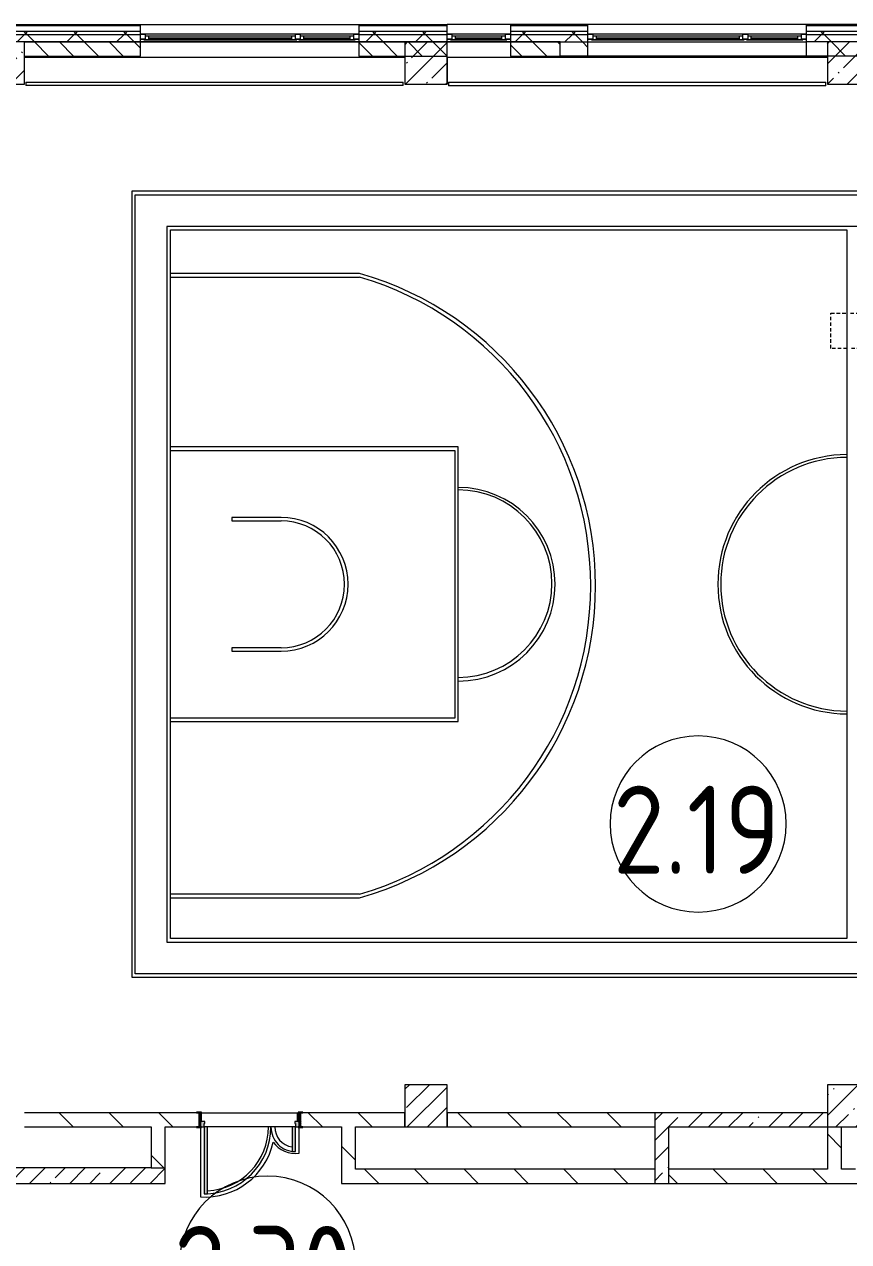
# Model space of a CAD drawing. Header units: millimetres. Extents: x 11693 to 241752, y -8553 to 29926.
# Drawn here: x 132500 to 144202, y 10073 to 27350 of the extents above; entities that cross this region are included whole.
import ezdxf

# ---------------------------------------------------------------- set-up
doc = ezdxf.new("R2010")
doc.units = ezdxf.units.MM
doc.linetypes.add('200_ШТРИХ__ш1_п0_6_', pattern=[80, 50, -30])
for name, color, linetype, lineweight in [('A-AREA-IDEN', 7, 'Continuous', 9), ('A-DETL-MBND', 7, '200_ШТРИХ__ш1_п0_6_', 9), ('A-GLAZ-2', 7, 'Continuous', 5), ('A-WALL-2', 7, 'Continuous', 9), ('A-WALL-5', 7, 'Continuous', 5), ('I-WALL-3', 7, 'Continuous', 5), ('S-COLS', 7, 'Continuous', 5)]:
    doc.layers.add(name, color=color, linetype=linetype, lineweight=lineweight)
for name, color, linetype, lineweight, true_color in [('A-DOOR-2', 7, 'Continuous', 5, 0xaaaaaa), ('A-DOOR-3', 7, 'Continuous', 5, 0xe2e2e2), ('A-DOOR-FRAM-2', 7, 'Continuous', 5, 0xe2e2e2), ('A-DOOR-FRAM-3', 7, 'Continuous', 5, 0xaaaaaa), ('A-FLOR-1', 7, 'Continuous', 5, 0xaaaaaa)]:
    doc.layers.add(name, color=color, linetype=linetype, lineweight=lineweight, true_color=true_color)
doc.styles.add('GOST Common_3', font='GOST_Common.ttf', dxfattribs={"width": 0.9, "height": 1250})
pattern_1 = [(135, (89739.8, 0), (-353.5534, -353.5534), [])]
pattern_2 = [(45, (89739.8, 0), (-285.123, 285.123), []), (45, (90024.94, 0), (-285.123, 285.123), [504.031, -100.806, 16.764, -84.042])]
pattern_3 = [(45, (89739.8, 0), (-353.5534, 353.5534), []), (135, (89739.8, 0), (-353.5534, -353.5534), [])]

# ---------------------------------------------------------------- blocks, each defined once
blk = doc.blocks.new('BSC_Колонна _Прямоугольная - 600х600-23205375-Общий план 2 этажа с размещением фрагментов 2_1-2_7')
at = {"layer": 'S-COLS'}
h = blk.add_hatch(dxfattribs=at)
h.set_pattern_fill('FP_64', color=256, style=0, pattern_type=2)
h.set_pattern_definition([(45, (-54460, -12000), (-285.123, 285.123), []), (45, (-54174.88, -12000), (-285.123, 285.123), [504.031, -100.806, 16.764, -84.042])])
h.paths.add_polyline_path([(300, -300), (300, 300), (-300, 300), (-300, -300), (-187, -300)])
for p, q in [((300, 300), (-300, 300)), ((-300, 300), (-300, -300)), ((300, -300), (300, 300)), ((-300, -300), (300, -300))]:
    blk.add_line(p, q, dxfattribs=at)
blk = doc.blocks.new('BSC_Колонна _Прямоугольная - 600х600-V56-Общий план 2 этажа с размещением фрагментов 2_1-2_7')
at = {"layer": 'S-COLS'}
h = blk.add_hatch(dxfattribs=at)
h.set_pattern_fill('FP_65', color=256, style=0, pattern_type=2)
h.set_pattern_definition([(45, (-42460, -26800), (-285.123, 285.123), []), (45, (-42174.88, -26800), (-285.123, 285.123), [504.031, -100.806, 16.764, -84.042])])
h.paths.add_polyline_path([(300, -300), (300, 300), (-300, 300), (-300, -300)])
for p, q in [((300, 300), (-300, 300)), ((-300, 300), (-300, -300)), ((300, -300), (300, 300)), ((-300, -300), (300, -300))]:
    blk.add_line(p, q, dxfattribs=at)
blk = doc.blocks.new('120_Окно_СКБ_2Ст - 120_Окно_СКБ_2Ст 3100х2500 _мал_створка слева_ 2-19089248-Общий план 2 этажа с размещением фрагментов 2_1-2_7')
at = {"layer": 'A-GLAZ-2'}
for p, q in [((-1550, -75), (-1550, -5)), ((-1550, -5), (-1480, -5)), ((1550, -5), (-1550, -5)), ((-1480, -75), (-1550, -75)), ((-1550, -75), (-1500, -75)), ((-1480, -75), (-1500, -75)), ((-1500, -75), (-1500, -85)), ((-1500, -85), (670, -85)), ((670, -85), (-1500, -85)), ((-1480, -5), (-1480, -75)), ((650, -35), (-1480, -35)), ((-1480, -35), (-1480, -75)), ((-1430, -85), (-1430, -35)), ((-1430, -55), (600, -55)), ((600, -65), (-1430, -65)), ((600, -85), (600, -35)), ((650, -75), (650, -5)), ((650, -5), (720, -5)), ((650, -75), (650, -35)), ((720, -75), (650, -75)), ((670, -75), (650, -75)), ((670, -75), (700, -75)), ((670, -85), (670, -75)), ((720, -75), (700, -75)), ((700, -75), (700, -85)), ((700, -85), (1500, -85)), ((1500, -85), (700, -85)), ((720, -5), (720, -75)), ((1480, -35), (720, -35)), ((720, -35), (720, -75)), ((770, -85), (770, -35)), ((770, -55), (1430, -55)), ((1430, -65), (770, -65)), ((1430, -85), (1430, -35)), ((1480, -75), (1480, -5)), ((1480, -5), (1550, -5)), ((1480, -75), (1480, -35)), ((1550, -75), (1480, -75)), ((1500, -75), (1480, -75)), ((1500, -75), (1550, -75)), ((1500, -85), (1500, -75)), ((1550, -5), (1550, -75))]:
    blk.add_line(p, q, dxfattribs=at)
blk = doc.blocks.new('120_Окно_СКБ_1Ст - 120_Окно_СКБ_1Ст 900х2500_h_-19906774-Общий план 2 этажа с размещением фрагментов 2_1-2_7')
at = {"layer": 'A-GLAZ-2'}
for p, q in [((-450, -75), (-450, -5)), ((-450, -5), (-380, -5)), ((450, -5), (-450, -5)), ((-380, -75), (-450, -75)), ((-450, -75), (-400, -75)), ((-380, -75), (-400, -75)), ((-400, -75), (-400, -85)), ((-400, -85), (400, -85)), ((400, -85), (-400, -85)), ((-380, -5), (-380, -75)), ((380, -35), (-380, -35)), ((-380, -35), (-380, -75)), ((-330, -85), (-330, -35)), ((-330, -55), (330, -55)), ((330, -65), (-330, -65)), ((330, -85), (330, -35)), ((380, -75), (380, -5)), ((380, -5), (450, -5)), ((380, -75), (380, -35)), ((450, -75), (380, -75)), ((400, -75), (380, -75)), ((400, -75), (450, -75)), ((400, -85), (400, -75)), ((450, -5), (450, -75))]:
    blk.add_line(p, q, dxfattribs=at)
blk = doc.blocks.new('BSC_Колонна _Прямоугольная - 500х500-33455413-Общий план 2 этажа с размещением фрагментов 2_1-2_7')
at = {"layer": 'A-DETL-MBND'}
for p, q in [((-250, 250), (-23, 250)), ((-250, -250), (-250, 250)), ((27, 250), (250, 250)), ((250, 250), (250, -250)), ((-23, -250), (-250, -250)), ((250, -250), (27, -250))]:
    blk.add_line(p, q, dxfattribs=at)
blk = doc.blocks.new('110_Дверь_СКБ_2Ст - Д-6_л__ ДОО_Дв_1450x2100h_Дверь из раздевальной в коридор-V118-Общий план 2 этажа с размещением фрагментов 2_1-2_7')
at = {"layer": 'A-DOOR-2'}
h = blk.add_hatch(dxfattribs=at)
h.set_pattern_fill('FP_66', color=256, style=0, pattern_type=2)
h.set_pattern_definition([(135, (1576.41, 164.685), (-14.14214, -14.14214), []), (225, (1576.41, 164.685), (14.14214, -14.14214), [])])
h.paths.add_polyline_path([(737.5, 100), (712.5, 100), (712.5, -100), (737.5, -100)])
at = {"layer": 'A-DOOR-3'}
for points in [[(612.5, 1050), (612.5, 100), (662.5, 100), (662.5, 1050)], [(-587.5, 450), (-637.5, 450), (-637.5, 100), (-587.5, 100), (-587.5, 296.7)]]:
    blk.add_hatch(color=256, dxfattribs=at).paths.add_polyline_path(points)
h = blk.add_hatch(color=256, dxfattribs=at)
h.paths.add_polyline_path([(-687.5, 100), (-687.5, 20), (-627.5, 20), (-627.5, 50), (-637.5, 50), (-637.5, 100)])
h.paths.add_polyline_path([(662.5, 100), (662.5, 50), (652.5, 50), (652.5, 20), (712.5, 20), (712.5, 100)])
at = {"layer": 'A-DOOR-FRAM-2'}
for points in [[(-742.5, 108), (-742.5, 100), (-672.5, 100), (-672.5, 108)], [(-672.5, 20), (-687.5, 20), (-687.5, -100), (-672.5, -100)], [(697.5, 108), (697.5, 100), (767.5, 100), (767.5, 108)], [(712.5, 20), (697.5, 20), (697.5, -100), (712.5, -100)], [(-672.5, -100), (-742.5, -100), (-742.5, -108), (-672.5, -108)], [(697.5, -100), (697.5, -108), (767.5, -108), (767.5, -100)]]:
    blk.add_hatch(color=256, dxfattribs=at).paths.add_polyline_path(points)
at = {"layer": 'A-DOOR-FRAM-3'}
h = blk.add_hatch(dxfattribs=at)
h.set_pattern_fill('FP_67', color=256, style=0, pattern_type=2)
h.set_pattern_definition([(45, (-546.384, 164.685), (-14.1421, 14.1421), []), (135, (-546.384, 164.685), (-14.1421, -14.1421), [])])
h.paths.add_polyline_path([(-712.5, 100), (-712.5, -100), (-687.5, -100), (-687.5, 100)])
at = {"layer": 'A-DOOR-2'}
for p, q in [((662.5, 1050), (612.5, 1050)), ((612.5, 1050), (612.5, 100)), ((662.5, 100), (662.5, 1050)), ((-637.5, 450), (-637.5, 100)), ((-587.5, 450), (-637.5, 450)), ((-587.5, 100), (-587.5, 450)), ((-637.5, 100), (-587.5, 100)), ((612.5, 100), (662.5, 100))]:
    blk.add_line(p, q, dxfattribs=at)
for centre, radius, start, end in [((662.5, 100), 950, 90, 180), ((-637.5, 100), 350, 360, 90)]:
    blk.add_arc(centre, radius, start, end, dxfattribs=at)
at = {"layer": 'A-DOOR-FRAM-3'}
for p, q in [((-672.5, 108), (-742.5, 108)), ((-742.5, 108), (-742.5, 100)), ((-742.5, 100), (-672.5, 100)), ((-687.5, 100), (-712.5, 100)), ((-712.5, 100), (-712.5, -100)), ((-637.5, 100), (-687.5, 100)), ((-687.5, 100), (-687.5, 20)), ((-687.5, -100), (-687.5, 100)), ((-687.5, 20), (-627.5, 20)), ((-672.5, 20), (-687.5, 20)), ((-687.5, 20), (-687.5, -100)), ((-672.5, 100), (-672.5, 108)), ((-672.5, -100), (-672.5, 20)), ((-637.5, 50), (-637.5, 100)), ((-627.5, 50), (-637.5, 50)), ((-627.5, 20), (-627.5, 50)), ((662.5, 50), (652.5, 50)), ((652.5, 50), (652.5, 20)), ((652.5, 20), (712.5, 20)), ((662.5, 100), (662.5, 50)), ((712.5, 100), (662.5, 100)), ((767.5, 108), (697.5, 108)), ((697.5, 108), (697.5, 100)), ((697.5, 100), (767.5, 100)), ((712.5, 20), (697.5, 20)), ((697.5, 20), (697.5, -100)), ((712.5, 20), (712.5, 100)), ((737.5, 100), (712.5, 100)), ((712.5, 100), (712.5, -100)), ((712.5, -100), (712.5, 20)), ((737.5, -100), (737.5, 100)), ((767.5, 100), (767.5, 108)), ((-672.5, -100), (-742.5, -100)), ((-742.5, -100), (-742.5, -108)), ((-742.5, -108), (-672.5, -108)), ((-712.5, -100), (-687.5, -100)), ((-687.5, -100), (-672.5, -100)), ((-672.5, -108), (-672.5, -100)), ((697.5, -100), (712.5, -100)), ((767.5, -100), (697.5, -100)), ((697.5, -100), (697.5, -108)), ((697.5, -108), (767.5, -108)), ((712.5, -100), (737.5, -100)), ((767.5, -108), (767.5, -100))]:
    blk.add_line(p, q, dxfattribs=at)
blk = doc.blocks.new('Марка_Помещения - Номер-25198446-Общий план 2 этажа с размещением фрагментов 2_1-2_7')
at = {"layer": 'A-AREA-IDEN'}
for start, end in [(360, 180), (180, 360)]:
    blk.add_arc((0, 0), 2.5, start, end, dxfattribs=at)

msp = doc.modelspace()

# ---------------------------------------------------------------- hatches: boundary and pattern name
at = {"layer": 'A-WALL-5'}
h = msp.add_hatch(dxfattribs=at)
h.set_pattern_fill('FP_49', color=256, style=0, pattern_type=2)
h.set_pattern_definition(pattern_3)
h.paths.add_polyline_path([(182899.8, 27200), (182899.8, 27250), (174489.8, 27250), (174489.8, 27200), (182799.8, 27200)])
h.paths.add_polyline_path([(170809.8, 27200), (170809.8, 27250), (170089.8, 27250), (170089.8, 27200), (170637.4, 27200)])
h.paths.add_polyline_path([(166079.8, 27200), (167589.8, 27200), (167589.8, 27250), (166079.8, 27250)])
h.paths.add_polyline_path([(163979.8, 27200), (163979.8, 27250), (163779.8, 27248.1), (163779.8, 27200)])
h.paths.add_polyline_path([(157699.8, 27200), (157699.8, 27250), (155899.8, 27250), (155899.8, 27200), (157325.2, 27200)])
h.paths.add_polyline_path([(160397.2, 27200), (160469.8, 27200), (160469.8, 27250), (158599.8, 27250), (158599.8, 27200)])
h.paths.add_polyline_path([(154695, 27200), (154999.8, 27200), (154999.8, 27250), (153919.8, 27250), (153919.8, 27200), (154253.1, 27200)])
h.paths.add_polyline_path([(150157, 27200), (150779.8, 27200), (150779.8, 27250), (149599.8, 27250), (149599.8, 27200)])
h.paths.add_polyline_path([(146573, 27200), (146899.8, 27200), (146899.8, 27250), (145649.7, 27250), (145649.7, 27200), (146061, 27200)])
h.paths.add_polyline_path([(144012.9, 27200), (144749.7, 27200), (144749.7, 27250), (143600, 27250), (143600, 27200)])
h.paths.add_polyline_path([(140500, 27200), (140500, 27250), (139400.1, 27250), (139404.8, 27200), (140428.8, 27200)])
h.paths.add_polyline_path([(138380.8, 27200), (138500.1, 27200), (138500.1, 27250), (137246.8, 27250), (137246.8, 27200), (137868.8, 27200)])
h.paths.add_polyline_path([(133772.7, 27200), (134146.8, 27200), (134146.8, 27250), (131749.8, 27250), (131749.8, 27200), (132748.7, 27200)])
h = msp.add_hatch(dxfattribs=at)
h.set_pattern_fill('FP_49', color=256, style=0, pattern_type=2)
h.set_pattern_definition(pattern_3)
h.paths.add_polyline_path([(182799.8, 27100), (182799.8, 27200), (174489.8, 27200), (174489.8, 27100), (181901.6, 27100)])
h.paths.add_polyline_path([(163979.8, 27100), (163979.8, 27200), (163779.8, 27200), (163779.8, 27100)])
h.paths.add_polyline_path([(166989.8, 27100), (167589.8, 27100), (167589.8, 27200), (166079.8, 27200), (166079.8, 27100), (166541.3, 27100)])
h.paths.add_polyline_path([(170089.8, 27100), (170809.8, 27100), (170809.8, 27200), (170089.8, 27200)])
h.paths.add_polyline_path([(160397.2, 27100), (160469.8, 27104.1), (160469.8, 27200), (158599.8, 27200), (158599.8, 27100), (160049.8, 27100)])
h.paths.add_polyline_path([(150495, 27100), (150779.8, 27100), (150779.8, 27200), (149599.8, 27200), (149599.8, 27100), (150157, 27100)])
h.paths.add_polyline_path([(154253.1, 27100), (154999.8, 27100), (154999.8, 27200), (153919.8, 27200), (153919.8, 27100)])
h.paths.add_polyline_path([(157699.8, 27100), (157699.8, 27200), (155899.8, 27200), (155899.8, 27100), (157325.2, 27100)])
h.paths.add_polyline_path([(146573, 27100), (146899.8, 27100), (146899.8, 27200), (145649.7, 27200), (145649.7, 27100), (146061, 27100)])
h.paths.add_polyline_path([(144749.7, 27100), (144749.7, 27200), (143600, 27200), (143600, 27100), (144012.9, 27100)])
h.paths.add_polyline_path([(140500, 27100), (140500, 27200), (139400.1, 27200), (139404.8, 27100), (140428.8, 27100)])
h.paths.add_polyline_path([(137246.8, 27100), (138500.1, 27100), (138500.1, 27200), (137246.8, 27200)])
h.paths.add_polyline_path([(134146.8, 27100), (134146.8, 27200), (131799.8, 27200), (131799.8, 27100), (133772.7, 27100)])
h = msp.add_hatch(dxfattribs=at)
h.set_pattern_fill('FP_59', color=256, style=0, pattern_type=2)
h.set_pattern_definition([(135, (89739.81, 0), (-176.7767, -176.7767), [])])
h.paths.add_polyline_path([(137356.8, 26900), (138500.1, 26900), (138500.1, 27100), (137246.8, 27100), (137246.8, 26900)])
h.paths.add_polyline_path([(140104.6, 26900), (140104.6, 27100), (139400.1, 27100), (139404.8, 26900), (139916.8, 26900)])
h.paths.add_polyline_path([(134146.8, 26900), (134146.8, 27100), (132499.8, 27100), (132499.8, 26900), (133772.7, 26900)])
at = {"layer": 'I-WALL-3'}
h = msp.add_hatch(dxfattribs=at)
h.set_pattern_fill('FP_60', color=256, style=0, pattern_type=2)
h.set_pattern_definition(pattern_1)
h.paths.add_polyline_path([(170125.4, 26900), (170389.8, 26900), (170389.8, 27100), (170089.8, 27100), (170089.8, 26900)])
h.paths.add_polyline_path([(166079.8, 26900), (166489.8, 26900), (166489.8, 27100), (166079.8, 27100)])
h.paths.add_polyline_path([(166989.8, 26900), (167589.8, 26900), (167589.8, 27100), (166989.8, 27100)])
h.paths.add_polyline_path([(160049.8, 26900), (160049.8, 27100), (158599.8, 27100), (158599.8, 26900)])
h.paths.add_polyline_path([(163779.8, 26900), (163979.8, 26900), (163979.8, 27100), (163779.8, 27100)])
h.paths.add_polyline_path([(154253.1, 26900), (154999.8, 26900), (154999.8, 27100), (153899.8, 27100), (153899.8, 26900), (154204.6, 26900)])
h.paths.add_polyline_path([(156499.8, 26900), (157699.8, 26900), (157699.8, 27100), (156499.8, 27100)])
h.paths.add_polyline_path([(150669, 26900), (150799.8, 26900), (150799.8, 27100), (149599.8, 27100), (149599.8, 26900), (150157, 26900)])
h.paths.add_polyline_path([(140500, 26900), (140500, 27100), (140104.6, 27100), (140104.6, 26900), (140428.8, 26900)])
h.paths.add_polyline_path([(146573, 26900), (146899.8, 26900), (146899.8, 27100), (145649.7, 27100), (145649.7, 26900), (146061, 26900)])
h.paths.add_polyline_path([(143600, 26900), (144749.7, 26900), (144749.7, 27100), (143600, 27100)])
h = msp.add_hatch(dxfattribs=at)
h.set_pattern_fill('FP_60', color=256, style=0, pattern_type=2)
h.set_pattern_definition(pattern_1)
h.paths.add_polyline_path([(140940.9, 11700), (141449.8, 11700), (141449.8, 11900), (138499.8, 11900), (138499.8, 11700), (139916.8, 11700)])
h.paths.add_polyline_path([(134300.5, 11700), (134975.5, 11700), (134975.5, 11900), (132499.8, 11900), (132499.8, 11700), (133772.7, 11700)])
h.paths.add_polyline_path([(136844.8, 11700), (137899.8, 11700), (137899.8, 11900), (136425.5, 11900), (136425.5, 11700), (136455.5, 11700)])
h = msp.add_hatch(dxfattribs=at)
h.set_pattern_fill('FP_57', color=256, style=0, pattern_type=2)
h.set_pattern_definition(pattern_2)
h.paths.add_polyline_path([(141449.8, 10900), (141649.8, 10900), (141649.8, 11900), (141449.8, 11900), (141449.8, 11100)])
h = msp.add_hatch(dxfattribs=at)
h.set_pattern_fill('FP_57', color=256, style=0, pattern_type=2)
h.set_pattern_definition(pattern_2)
h.paths.add_polyline_path([(143899.8, 11700), (143899.8, 11900), (141649.8, 11900), (141649.8, 11700), (141964.9, 11700)])
h = msp.add_hatch(dxfattribs=at)
h.set_pattern_fill('FP_60', color=256, style=0, pattern_type=2)
h.set_pattern_definition(pattern_1)
h.paths.add_polyline_path([(134500.5, 11120), (134500.5, 11700), (134300.5, 11700), (134300.5, 11120)])
h = msp.add_hatch(dxfattribs=at)
h.set_pattern_fill('FP_60', color=256, style=0, pattern_type=2)
h.set_pattern_definition(pattern_1)
h.paths.add_polyline_path([(137200.5, 11100), (137200.5, 11700), (137000.5, 11700), (137000.5, 11100)])
h = msp.add_hatch(dxfattribs=at)
h.set_pattern_fill('FP_60', color=256, style=0, pattern_type=2)
h.set_pattern_definition(pattern_1)
h.paths.add_polyline_path([(144012.9, 11100), (144099.8, 11100), (144099.8, 11700), (143899.8, 11700), (143899.8, 11100)])
h = msp.add_hatch(dxfattribs=at)
h.set_pattern_fill('FP_57', color=256, style=0, pattern_type=2)
h.set_pattern_definition(pattern_2)
h.paths.add_polyline_path([(132119.8, 10900), (134500.5, 10900), (134500.5, 11120), (132119.8, 11120)])
h = msp.add_hatch(dxfattribs=at)
h.set_pattern_fill('FP_60', color=256, style=0, pattern_type=2)
h.set_pattern_definition(pattern_1)
h.paths.add_polyline_path([(146349.8, 10900), (146349.8, 11100), (146139.8, 11100), (146139.8, 10900)])
h.paths.add_polyline_path([(150899.8, 10900), (150899.8, 11100), (149079.8, 11100), (149079.8, 10900), (150669, 10900)])
h.paths.add_polyline_path([(147969.8, 10900), (148179.8, 10900), (148179.8, 11100), (147969.8, 11100), (147969.8, 10980)])
h.paths.add_polyline_path([(147049.8, 10900), (147269.8, 10900), (147269.8, 11100), (147049.8, 11100), (147049.8, 10980)])
h.paths.add_polyline_path([(140940.9, 10900), (141449.8, 10900), (141449.8, 11100), (137000.5, 11100), (137000.5, 10900), (139916.8, 10900)])
h.paths.add_polyline_path([(141649.8, 10900), (145239.8, 10900), (145239.8, 11100), (141649.8, 11100)])
at = {"layer": 'S-COLS'}
h = msp.add_hatch(dxfattribs=at)
h.set_pattern_fill('FP_57', color=256, style=0, pattern_type=2)
h.set_pattern_definition(pattern_2)
h.paths.add_polyline_path([(138499.8, 26500), (138499.8, 27100), (137899.8, 27100), (137899.8, 26500), (138380.8, 26500)])
h = msp.add_hatch(dxfattribs=at)
h.set_pattern_fill('FP_57', color=256, style=0, pattern_type=2)
h.set_pattern_definition(pattern_2)
h.paths.add_polyline_path([(144499.8, 26500), (144499.8, 27100), (143899.8, 27100), (143899.8, 26500), (144012.9, 26500)])
h = msp.add_hatch(dxfattribs=at)
h.set_pattern_fill('FP_57', color=256, style=0, pattern_type=2)
h.set_pattern_definition(pattern_2)
h.paths.add_polyline_path([(137899.8, 11700), (138499.8, 11700), (138499.8, 12300), (137899.8, 12300), (137899.8, 11900)])

# ---------------------------------------------------------------- linework, layer by layer
at = {"layer": 'A-FLOR-1'}
for p, q in [((132519.8, 26880), (132499.8, 26880)), ((138500.1, 26880), (138500.1, 26500)), ((154379.8, 24981.3), (134023.4, 24981.3)), ((134023.4, 24981.3), (134023.4, 13824.4)), ((134073.4, 13874.4), (134073.4, 24931.3)), ((134073.4, 24931.3), (154329.8, 24931.3)), ((153879.8, 24481.3), (134523.4, 24481.3)), ((134523.4, 24481.3), (134523.4, 14324.4)), ((134573.4, 14374.4), (134573.4, 24431.3)), ((134573.4, 24431.3), (144176.6, 24431.3)), ((144176.6, 24431.3), (144176.6, 14374.4)), ((137259.5, 23812.8), (134569.8, 23812.8)), ((134569.8, 23812.8), (134569.8, 23762.8)), ((134569.8, 23762.8), (137259.5, 23762.8)), ((138659.5, 21352.8), (134569.8, 21352.8)), ((134569.8, 21352.8), (134569.8, 21302.8)), ((134569.8, 21302.8), (138609.5, 21302.8)), ((138609.5, 21302.8), (138609.5, 17502.8)), ((138659.5, 17452.8), (138659.5, 21352.8)), ((135444.8, 20352.8), (135444.8, 20302.8)), ((136144.8, 20352.8), (135444.8, 20352.8)), ((135444.8, 20302.8), (136144.8, 20302.8)), ((136144.8, 18502.8), (135444.8, 18502.8)), ((135444.8, 18502.8), (135444.8, 18452.8)), ((135444.8, 18452.8), (136144.8, 18452.8)), ((138609.5, 17502.8), (134569.8, 17502.8)), ((134569.8, 17502.8), (134569.8, 17452.8)), ((134569.8, 17452.8), (138659.5, 17452.8)), ((137259.5, 15002.8), (134569.8, 15002.8)), ((134569.8, 15002.8), (134569.8, 14952.8)), ((134569.8, 14952.8), (137259.5, 14952.8)), ((144176.6, 14374.4), (134573.4, 14374.4)), ((134523.4, 14324.4), (153879.8, 14324.4)), ((134023.4, 13824.4), (154379.8, 13824.4)), ((154329.8, 13874.4), (134073.4, 13874.4)), ((136375.5, 11780), (136375.5, 11889.6)), ((136375.5, 11889.6), (136385.5, 11889.6)), ((135000.5, 11692), (135000.5, 10706.8)), ((135090.5, 11703), (135050.5, 11703)), ((136055.5, 11703), (135965.5, 11703)), ((136400.5, 11329.8), (136400.5, 11692))]:
    msp.add_line(p, q, dxfattribs=at)
for centre, radius, start, end in [((136004.8, 19382.8), 4604.2, 285.81331, 74.18669), ((135975.3, 19382.8), 4564.4, 286.34112, 73.65888), ((144185, 19403.3), 1840, 90.26005, 180), ((144185, 19403.3), 1800, 90.26583, 180), ((138659.5, 19402.8), 1375, 270, 90), ((138659.5, 19411.7), 1330, 270, 90), ((136144.8, 19402.8), 950, 270, 90), ((136144.8, 19402.8), 900, 270, 90), ((144185, 19403.3), 1840, 180, 269.73995), ((144185, 19403.3), 1800, 180, 269.73417), ((135060.5, 11700), 905, 272.53584, 0.18993), ((136340.5, 11700), 285, 179.39688, 261.89794), ((135060.5, 11700), 995, 266.54288, 347.60213), ((136340.5, 11700), 375, 214.72707, 279.2069)]:
    msp.add_arc(centre, radius, start, end, dxfattribs=at)
at = {"layer": 'A-WALL-2'}
for p, q in [((134146.8, 27330), (131669.8, 27330)), ((138500.1, 27330), (137246.8, 27330)), ((140500, 27330), (139400.1, 27330)), ((144749.7, 27330), (143600, 27330)), ((134146.8, 27250), (131749.8, 27250)), ((134146.8, 27200), (131799.8, 27200)), ((138500.1, 27250), (137246.8, 27250)), ((138500.1, 27200), (137246.8, 27200)), ((140500, 27250), (139400.1, 27250)), ((140500, 27200), (139400.1, 27200)), ((144749.7, 27250), (143600, 27250)), ((144749.7, 27200), (143600, 27200)), ((134146.8, 27100), (132499.8, 27100)), ((132499.8, 27100), (134146.8, 27100)), ((138500.1, 27100), (137246.8, 27100)), ((137246.8, 27100), (138500.1, 27100)), ((140104.6, 27100), (139400.1, 27100)), ((139400.1, 27100), (140500, 27100)), ((140104.6, 26900), (140104.6, 27100)), ((144749.7, 27100), (143600, 27100)), ((134300.5, 11120), (134500.5, 11120)), ((141449.8, 11100), (141449.8, 10900)), ((141649.8, 10900), (141649.8, 11100))]:
    msp.add_line(p, q, dxfattribs=at)
at = {"layer": 'A-WALL-5'}
for p, q in [((131649.8, 27350), (138500.1, 27350)), ((134146.8, 27100), (134146.8, 27350)), ((137246.8, 27350), (137246.8, 27100)), ((138500.1, 27100), (138500.1, 27350)), ((158599.8, 27350), (138500.1, 27350)), ((139400.1, 27350), (139400.1, 27100)), ((140500, 27100), (140500, 27350)), ((143600, 27350), (143600, 27100)), ((134146.8, 26900), (134146.8, 27100)), ((137246.8, 27100), (134146.8, 27100)), ((137246.8, 27100), (137246.8, 26900)), ((138500.1, 26900), (138500.1, 27100)), ((139400.1, 27100), (138500.1, 27100)), ((139400.1, 27100), (139400.1, 26900)), ((132499.8, 26900), (134146.8, 26900)), ((137246.8, 26900), (138500.1, 26900)), ((139400.1, 26900), (140104.6, 26900))]:
    msp.add_line(p, q, dxfattribs=at)
at = {"layer": 'I-WALL-3'}
for p, q in [((134146.8, 27100), (137246.8, 27100)), ((138500.1, 27100), (139400.1, 27100)), ((140500, 26900), (140500, 27100)), ((140500, 27100), (143600, 27100)), ((143600, 27100), (143600, 26900)), ((132519.8, 26900), (132519.8, 26880)), ((137899.8, 26880), (132519.8, 26880)), ((143899.8, 26880), (138499.8, 26880)), ((155899.8, 26900), (140104.6, 26900)), ((132520.8, 26530), (137879.8, 26530)), ((132520.8, 26530), (132520.8, 26480)), ((137879.8, 26480), (132520.8, 26480)), ((137879.8, 26480), (137879.8, 26530)), ((138521.1, 26529), (143878.8, 26529)), ((138521.1, 26529), (138521.1, 26479)), ((143878.8, 26479), (138521.1, 26479)), ((143878.8, 26479), (143878.8, 26529)), ((134945.5, 11900), (132499.8, 11900)), ((135015.5, 11900), (136385.5, 11900)), ((137899.8, 11900), (136455.5, 11900)), ((137899.8, 11700), (137899.8, 11900)), ((143899.8, 11900), (138499.8, 11900)), ((138499.8, 11900), (138499.8, 11700)), ((141449.8, 11900), (141449.8, 11100)), ((132499.8, 11700), (134300.5, 11700)), ((134300.5, 11700), (134300.5, 11120)), ((134500.5, 11700), (134945.5, 11700)), ((134500.5, 10900), (134500.5, 11700)), ((135965.4, 11700), (135100.5, 11700)), ((136300.5, 11700), (136055.8, 11700)), ((136455.5, 11700), (137000.5, 11700)), ((137000.5, 11700), (137000.5, 10900)), ((137200.5, 11700), (137899.8, 11700)), ((137200.5, 11100), (137200.5, 11700)), ((138499.8, 11700), (141449.8, 11700)), ((141649.8, 11100), (141649.8, 11700)), ((141649.8, 11700), (143899.8, 11700)), ((143899.8, 11700), (143899.8, 11100)), ((144099.8, 11100), (144099.8, 11700)), ((134300.5, 11120), (132119.8, 11120)), ((141449.8, 11100), (137200.5, 11100)), ((143899.8, 11100), (141649.8, 11100)), ((144299.8, 11100), (144099.8, 11100)), ((132119.8, 10900), (134500.5, 10900)), ((137000.5, 10900), (145439.8, 10900))]:
    msp.add_line(p, q, dxfattribs=at)
at = {"layer": 'S-COLS'}
for p, q in [((138499.8, 27100), (137899.8, 27100)), ((137899.8, 27100), (137899.8, 26500)), ((138499.8, 26500), (138499.8, 27100)), ((144499.8, 27100), (143899.8, 27100)), ((143899.8, 27100), (143899.8, 26500)), ((137899.8, 26500), (138499.8, 26500)), ((143899.8, 26500), (144499.8, 26500)), ((138499.8, 12300), (137899.8, 12300)), ((137899.8, 12300), (137899.8, 11900)), ((138499.8, 11900), (138499.8, 12300)), ((137899.8, 11900), (137899.8, 11700)), ((138499.8, 11700), (138499.8, 11900)), ((137899.8, 11700), (138499.8, 11700))]:
    msp.add_line(p, q, dxfattribs=at)

# ---------------------------------------------------------------- block references
at = {"layer": 'A-AREA-IDEN', "xscale": 499.9999999999995, "yscale": 499.9999999999995, "zscale": 499.9999999999995}
for p in [(142065.5, 16000.7), (135951.9, 9751.7)]:
    msp.add_blockref('Марка_Помещения - Номер-25198446-Общий план 2 этажа с размещением фрагментов 2_1-2_7', p, dxfattribs=at)
at = {"layer": 'A-DETL-MBND'}
msp.add_blockref('BSC_Колонна _Прямоугольная - 500х500-33455413-Общий план 2 этажа с размещением фрагментов 2_1-2_7', (144199.8, 23000), dxfattribs=at)
at = {"layer": 'A-DOOR-2', "rotation": 180}
msp.add_blockref('110_Дверь_СКБ_2Ст - Д-6_л__ ДОО_Дв_1450x2100h_Дверь из раздевальной в коридор-V118-Общий план 2 этажа с размещением фрагментов 2_1-2_7', (135713, 11800), dxfattribs=at)
at = {"layer": 'A-GLAZ-2'}
for name, p in [('120_Окно_СКБ_2Ст - 120_Окно_СКБ_2Ст 3100х2500 _мал_створка слева_ 2-19089248-Общий план 2 этажа с размещением фрагментов 2_1-2_7', (135696.8, 27215)), ('120_Окно_СКБ_1Ст - 120_Окно_СКБ_1Ст 900х2500_h_-19906774-Общий план 2 этажа с размещением фрагментов 2_1-2_7', (138950.1, 27215)), ('120_Окно_СКБ_2Ст - 120_Окно_СКБ_2Ст 3100х2500 _мал_створка слева_ 2-19089248-Общий план 2 этажа с размещением фрагментов 2_1-2_7', (142050, 27215))]:
    msp.add_blockref(name, p, dxfattribs=at)
at = {"layer": 'S-COLS'}
for name, p in [('BSC_Колонна _Прямоугольная - 600х600-V56-Общий план 2 этажа с размещением фрагментов 2_1-2_7', (132199.8, 26800)), ('BSC_Колонна _Прямоугольная - 600х600-23205375-Общий план 2 этажа с размещением фрагментов 2_1-2_7', (144199.8, 12000))]:
    msp.add_blockref(name, p, dxfattribs=at)

# ---------------------------------------------------------------- texts
at = {"layer": 'A-AREA-IDEN', "char_height": 1250, "attachment_point": 1, "style": 'GOST Common_3'}
for s, insert, width in [('2.19', (140856.1, 16543.5), 3030.379), ('2.30', (134623.3, 10294.4), 3318.986)]:
    msp.add_mtext(s, dxfattribs=dict(at, insert=insert, width=width))

doc.saveas('drawing.dxf')
